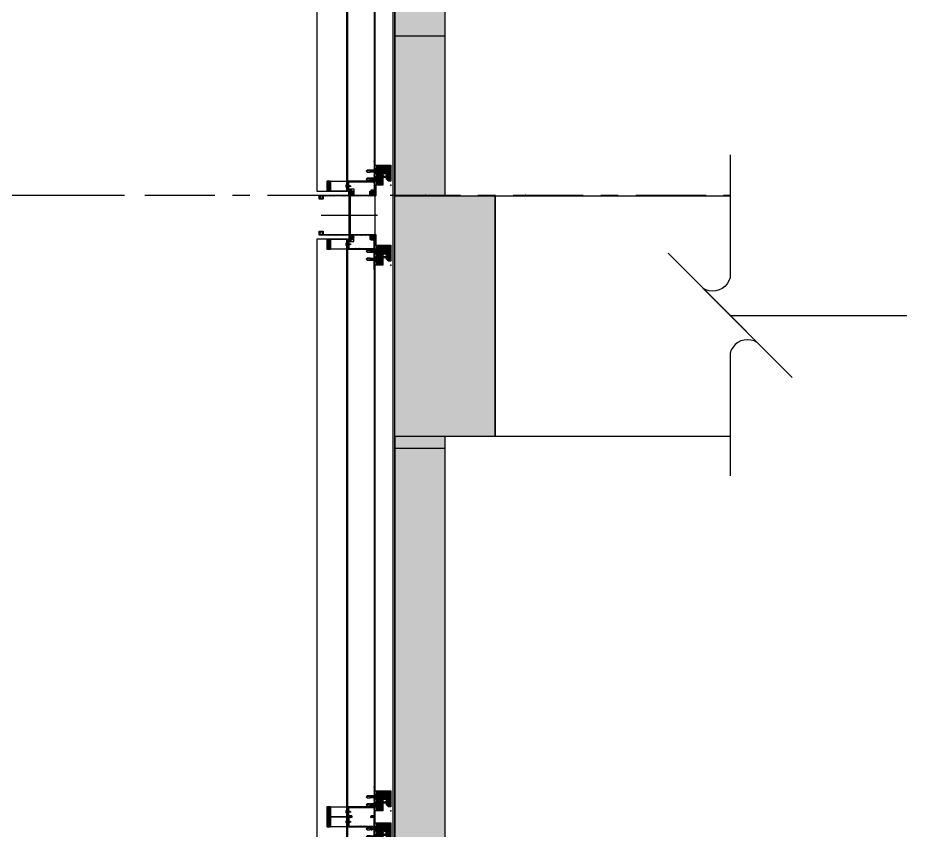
# Model space of a CAD drawing. Header units: millimetres. Extents: x -4391136 to -1798569, y -886572 to -291056.
# Drawn here: x -2204999 to -2202716, y -386075 to -384050 of the extents above; entities that cross this region are included whole.
import ezdxf
from ezdxf.xclip import XClip

# ---------------------------------------------------------------- set-up
doc = ezdxf.new("R2010")
doc.units = ezdxf.units.MM
doc.header["$XCLIPFRAME"] = 0
doc.set_wipeout_variables(frame=1)
for name, pattern in [('CENTER', [50.8, 31.75, -6.35, 6.35, -6.35]), ('TA_GL_000.70000', [1.925, 0.7, -0.175, 0.175, -0.175, 0.7]), ('TA_HL_001.00000', [6.5, 3.55, -2.95])]:
    doc.linetypes.add(name, pattern=pattern)
for name, color, linetype, plot in [('000 - 0_SYM_DWG_BREAKER_DEF_SUB', 7, 'Continuous', False), ('010 - ASPG_ACCESSORIES_DEF_SUB', 7, 'Continuous', False), ('010 - ASPG_FASTERN_DEF_SUB', 7, 'Continuous', False), ('010 - ASPG_FRAMING_DEF_SUB', 7, 'Continuous', False)]:
    doc.layers.add(name, color=color, linetype=linetype, plot=plot)
for name, color, linetype in [('000 - 0_SYM_DWG_BREAKER_MAIN_COLOR_1', 7, 'Continuous'), ('000 - 0_SYM_DWG_BREAKER_WIPEOUT_', 7, 'Continuous'), ('000 - 0_SYM_DWG_GRIDLINE_MAIN_COLOR_251', 7, 'Continuous'), ('000 - 0_SYM_DWG_LEVEL_TEXT', 7, 'Continuous'), ('000 - CONCRETE_COL_CUT_COLOR_1', 7, 'Continuous'), ('000 - CONCRETE_COL_CUT_COLOR_5', 7, 'Continuous'), ('000 - CONCRETE_COL_HATCH_', 7, 'Continuous'), ('000 - CONCRETE_COL_MAIN_COLOR_1', 7, 'Continuous'), ('000 - CONCRETE_COL_WIPEOUT_', 7, 'Continuous'), ('000 - CONCRETE_PLENUM-WALL_MAIN_COLOR_4', 7, 'Continuous'), ('000 - CONCRETE_PRECAST_HATCH_', 7, 'Continuous'), ('010 - ASPG_ACCESSORIES_MAIN_COLOR_1', 7, 'Continuous'), ('010 - ASPG_ACCESSORIES_MAIN_COLOR_2', 7, 'Continuous'), ('010 - ASPG_ACCESSORIES_MAIN_COLOR_3', 7, 'Continuous'), ('010 - ASPG_ACCESSORIES_SUB_COLOR_3', 7, 'Continuous'), ('010 - ASPG_ACCESSORIES_WIPEOUT_', 7, 'Continuous'), ('010 - ASPG_EXTR_MAIN_COLOR_2', 7, 'Continuous'), ('010 - ASPG_EXTR_WIPEOUT_', 7, 'Continuous'), ('010 - ASPG_FASTERN_MAIN_COLOR_1', 7, 'Continuous'), ('010 - ASPG_FASTERN_SUB_COLOR_2', 7, 'Continuous'), ('010 - ASPG_FASTERN_WIPEOUT_', 7, 'Continuous'), ('010 - ASPG_FRAMING_CUT_COLOR_4', 7, 'Continuous'), ('010 - ASPG_FRAMING_HATCH_', 7, 'Continuous'), ('010 - ASPG_FRAMING_SUB_COLOR_2', 7, 'Continuous'), ('010 - ASPG_FRAMING_WIPEOUT_', 7, 'Continuous'), ('Center Line', 7, 'CENTER'), ('HATCH', 7, 'Continuous')]:
    doc.layers.add(name, color=color, linetype=linetype)
doc.layers.add('SCREW', color=7, linetype='Continuous', lineweight=5)
doc.styles.add('Arial_1', font='arial.ttf', dxfattribs={"height": 2000})
doc.styles.add('TA', font='', dxfattribs={"height": 4.5})
doc.styles.get('TA').set_extended_font_data('Cordia New')
pattern_1 = [(270, (1257419.24324, -520041.6224), (0.65495992507, -1.1344238721), [0.7562825814, -1.5125651628]), (30, (1257419.24324, -520041.6224), (0.65495992936, 1.1344238696), [0.7562825814, -1.5125651628]), (330, (1257419.24324, -520041.6224), (1.30991985442, -2.48e-09), [-1.5125651628, 0.7562825814])]
pattern_2 = [(315, (1257419.4929, -520021.6224), (1.3369313545, 1.3369313545), []), (45, (1257419.4929, -520021.6224), (-1.3369313545, 1.3369313545), [])]
pattern_3 = [(270, (1257419.4425, -520043.9224), (0.65495992507, -1.1344238721), [0.7562825814, -1.5125651628]), (30, (1257419.4425, -520043.9224), (0.65495992936, 1.1344238696), [0.7562825814, -1.5125651628]), (330, (1257419.4425, -520043.9224), (1.30991985442, -2.48e-09), [-1.5125651628, 0.7562825814])]
pattern_4 = [(315, (1257419.1929, -520023.9224), (1.3369313545, 1.3369313545), []), (45, (1257419.1929, -520023.9224), (-1.3369313545, 1.3369313545), [])]

# ---------------------------------------------------------------- blocks, each defined once
blk = doc.blocks.new('*U2460')
at = {"layer": '000 - CONCRETE_COL_HATCH_'}
h = blk.add_hatch(dxfattribs=at)
h.set_pattern_fill('AR-CONC', scale=0.04)
h.set_pattern_definition([(50, (500, -877306.8257), (7.28738676, -0.63756342), [0.762, -8.382]), (355, (500, -877306.826), (-1.40973686, 7.64227381), [0.6096, -6.705623367]), (100.4514447, (500.607, -877306.879), (5.877649884, 7.004710076), [0.64760035, -7.123609784]), (46.1842, (500, -877304.794), (10.84316164, -1.68169312), [1.143, -12.573]), (96.6355576, (500.904, -877304.934), (9.49616536, 9.89704498), [0.97140093, -10.68542433]), (351.1841512, (500, -877304.794), (9.49616536, 9.89704498), [0.91439868, -10.05838928]), (21, (501.016, -877305.3017), (6.06457565, -4.090607927), [0.762, -8.382]), (326, (501.016, -877305.302), (2.472081134, 7.367518645), [0.6096, -6.7056]), (71.451445, (501.5214, -877305.6426), (8.53665677, 3.276910755), [0.64760035, -7.123597504]), (37.5, (500, -877306.8257), (0.12354413, 3.382201555), [0, -6.62432, 0, -6.8072, 0, -6.731]), (7.5, (500, -877306.8257), (2.6727865, 4.007222993), [0, -3.88112, 0, -6.47192, 0, -2.5654]), (327.5, (497.7343, -877306.8257), (5.423623807, -0.22914976), [0, -2.54, 0, -7.9248, 0, -10.5156]), (317.5, (496.7183, -877306.8257), (5.925167255, 1.017059641), [0, -3.302, 0, -5.26288, 0, -7.4676])])
h.paths.add_polyline_path([(0, 0), (250, 0), (250, -600), (0, -600)])
at = {"layer": '000 - CONCRETE_COL_CUT_COLOR_1', "color": 7, "lineweight": -2}
blk.add_lwpolyline([(0, 0), (250, 0), (250, -600), (0, -600), (0, -600), (0, -600), (0, -600), (0, -600), (0, -600), (0, -600), (0, -600), (0, -600), (0, -600), (0, -600), (0, -600), (0, -600), (0, -600), (0, -600), (0, -600), (0, -600), (0, -600), (0, -600), (0, -600), (0, -600), (0, -600), (0, -600), (0, -600), (0, -600), (0, -600), (0, -600), (0, -600), (0, -600), (0, -600), (0, -600), (0, -600), (0, -600), (0, -600), (0, -600), (0, -600), (0, -600), (0, -600), (0, -600), (0, -600), (0, -600), (0, -600), (0, -600), (0, -600), (0, -600)], close=True, dxfattribs=at)
blk = doc.blocks.new('W-1-PP17-ENT2_REV00_20260609-134339_SEC_A-2_ST')
at = {"layer": '000 - CONCRETE_COL_MAIN_COLOR_1', "color": 7}
blk.add_lwpolyline([(915.7, 110740), (250, 110740), (250, 111340), (915.7, 111340)], close=True, dxfattribs=at)
at = {"layer": '000 - CONCRETE_COL_CUT_COLOR_5', "color": 7}
blk.add_blockref('*U2460', (0, 111340), dxfattribs=at)
blk = doc.blocks.new('*U2930')
at = {"color": 7}
blk.add_point((0, 0), dxfattribs=at)
at = {"layer": '000 - 0_SYM_DWG_GRIDLINE_MAIN_COLOR_251', "color": 7}
blk.add_lwpolyline([(-99, 0), (-39, 0), (-34.5, 0), (-30, 0)], dxfattribs=at)
at = {"layer": '000 - 0_SYM_DWG_LEVEL_TEXT', "color": 7, "style": 'Arial_1'}
for tag, p in [('LV_NAME_1', (-94.775, 11.925)), ('LV_NAME_2', (-94.787, 6.835)), ('LV_NAME_3', (-94.798, 1.744))]:
    blk.add_attdef(tag, p, '', height=3, dxfattribs=at)
blk = doc.blocks.new('*U2929')
at = {"layer": '000 - 0_SYM_DWG_GRIDLINE_MAIN_COLOR_251', "color": 7, "linetype": 'ByBlock', "ltscale": 5}
blk.add_line((14, 0), (-19, 0), dxfattribs=at)
at = {"layer": '000 - 0_SYM_DWG_GRIDLINE_MAIN_COLOR_251', "color": 7}
for p in [(-5, 0), (0, 0)]:
    blk.add_point(p, dxfattribs=at)
at = {"color": 7, "style": 'TA', "flags": 1}
blk.add_attdef('LOCATION', (6, -6), '', height=4.5, rotation=270, dxfattribs=at)
blk = doc.blocks.new('W-1-PP17-ENT2_REV00_20260609-101754_SEC_C1_DIMS')
at = {"color": 7, "xscale": 25, "yscale": 25, "zscale": 25}
blk.add_blockref('*U2930', (0, 111340), dxfattribs=at)
at = {"layer": '000 - 0_SYM_DWG_GRIDLINE_MAIN_COLOR_251', "color": 7, "linetype": 'TA_GL_000.70000', "xscale": 50, "yscale": 50, "zscale": 50, "rotation": 180}
blk.add_blockref('*U2929', (0, 111340), dxfattribs=at)
blk = doc.blocks.new('000_ASPG_TYP_FILES_20260218-010703_FRAME_EXTR_HONLIZONTAL')
at = {"layer": '010 - ASPG_FRAMING_HATCH_'}
h = blk.add_hatch(dxfattribs=at)
h.set_pattern_fill('ANSI32', scale=0.1)
edge = h.paths.add_edge_path()
edge.add_line((74.7, 2), (25, 2))
edge.add_line((25, 2), (25, 67))
edge.add_arc((24.7, 67), 0.3, 0, 90)
edge.add_line((24.7, 67.3), (0.3, 67.3))
edge.add_arc((0.3, 67), 0.3, 90, 180)
edge.add_line((0, 67), (0, 57.6))
edge.add_arc((0.3, 57.6), 0.3, 180, 270)
edge.add_line((0.3, 57.3), (1.7, 57.3))
edge.add_arc((1.7, 57.6), 0.3, 270, 360)
edge.add_line((2, 57.6), (2, 65))
edge.add_arc((2.3, 65), 0.3, 90, 180, ccw=False)
edge.add_line((2.3, 65.3), (22.7, 65.3))
edge.add_arc((22.7, 65), 0.3, 0, 90, ccw=False)
edge.add_line((23, 65), (23, 49))
edge.add_line((23, 49), (23.5, 48.5))
edge.add_line((23.5, 48.5), (23, 48))
edge.add_line((23, 48), (23, 22.3))
edge.add_line((23, 22.3), (23.5, 21.8))
edge.add_line((23.5, 21.8), (23, 21.3))
edge.add_line((23, 21.3), (23, 2.3))
edge.add_arc((22.7, 2.3), 0.3, -90, 0, ccw=False)
edge.add_line((22.7, 2), (2.3, 2))
edge.add_arc((2.3, 2.3), 0.3, 180, 270, ccw=False)
edge.add_line((2, 2.3), (2, 9.7))
edge.add_arc((1.7, 9.7), 0.3, 0, 90)
edge.add_line((1.7, 10), (0.3, 10))
edge.add_arc((0.3, 9.7), 0.3, 90, 180)
edge.add_line((0, 9.7), (0, 0.3))
edge.add_arc((0.3, 0.3), 0.3, 180, 270)
edge.add_line((0.3, 0), (74.7, 0))
at = {"layer": '010 - ASPG_ACCESSORIES_DEF_SUB', "color": 7}
for p in [(0, 67.3), (0, 57.3), (25, 67.3), (25, 67.3), (0, 10), (0, 10), (0, 0), (75, 2), (75, 0)]:
    blk.add_point(p, dxfattribs=at)
at = {"layer": '010 - ASPG_FRAMING_CUT_COLOR_4', "color": 7}
blk.add_line((75, 0.3), (75, 1.7), dxfattribs=at)
blk.add_lwpolyline([(74.7, 2), (25, 2), (25, 67, 0.414214), (24.7, 67.3), (0.3, 67.3, 0.414214), (0, 67), (0, 57.6, 0.414214), (0.3, 57.3), (1.7, 57.3, 0.414214), (2, 57.6), (2, 65, -0.414214), (2.3, 65.3), (22.7, 65.3, -0.414214), (23, 65), (23, 49), (23.5, 48.5), (23, 48), (23, 22.3), (23.5, 21.8), (23, 21.3), (23, 2.3, -0.414214), (22.7, 2), (2.3, 2, -0.414214), (2, 2.3), (2, 9.7, 0.414214), (1.7, 10), (0.3, 10, 0.414214), (0, 9.7), (0, 0.3, 0.414214), (0.3, 0), (74.7, 0)], format="xyb", dxfattribs=at)
for centre, start, end in [((0.3, 57.6), 180, 270), ((1.7, 57.6), 270, 0), ((2.3, 65), 90, 180), ((0.3, 9.7), 90, 180), ((0.3, 0.3), 180, 270), ((1.7, 9.7), 0, 90), ((2.3, 2.3), 180, 270), ((22.7, 2.3), 270, 0), ((74.7, 1.7), 0, 90), ((74.7, 0.3), 270, 0)]:
    blk.add_arc(centre, 0.3, start, end, dxfattribs=at)
blk = doc.blocks.new('PZG35-9D5')
at = {"layer": 'Center Line', "color": 7}
blk.add_line((0, 3.7), (0, -10.5), dxfattribs=at)
at = {"layer": 'SCREW', "color": 7}
for p, q in [((-1.4, 0), (-1.4, -1.1)), ((1.4, 0), (1.4, -0.6)), ((-1.9, -1.4), (1.9, -0.9)), ((-1.9, -1.4), (-1.4, -1.1)), ((-1.9, -1.4), (-1.4, -1.7)), ((-1.9, -2.7), (1.9, -2.2)), ((-1.9, -2.7), (-1.4, -2.4)), ((-1.9, -2.7), (-1.4, -3)), ((-1.9, -4), (-1.4, -3.7)), ((-1.9, -4), (-1, -3.9)), ((-1.9, -4), (-1.4, -4.3)), ((-1.4, -1.1), (1.4, -0.6)), ((-1.4, -1.7), (1.4, -1.2)), ((-1.4, -1.7), (-1.4, -2.4)), ((-1.4, -2.4), (1.4, -1.9)), ((-1.4, -3), (1.4, -2.5)), ((-1.4, -3), (-1.4, -3.7)), ((-1.4, -3.7), (-0.8, -3.6)), ((-1.4, -4.3), (-1.4, -8.1)), ((-1.4, -4.3), (-1.2, -4.3)), ((0, -9.5), (-1.4, -8.1)), ((0, -9.5), (1.4, -8.1)), ((0.6, -3.3), (1.4, -3.2)), ((0.7, -3.7), (1.9, -3.5)), ((0.7, -3.9), (1.4, -3.8)), ((0.7, -4.6), (1.4, -4.5)), ((0.7, -5), (1.9, -4.8)), ((0.7, -5.2), (1.4, -5.1)), ((1.9, -0.9), (1.4, -0.6)), ((1.9, -0.9), (1.4, -1.2)), ((1.4, -1.2), (1.4, -1.9)), ((1.9, -2.2), (1.4, -1.9)), ((1.9, -2.2), (1.4, -2.5)), ((1.4, -2.5), (1.4, -3.2)), ((1.9, -3.5), (1.4, -3.2)), ((1.9, -3.5), (1.4, -3.8)), ((1.4, -3.8), (1.4, -4.5)), ((1.9, -4.8), (1.4, -4.5)), ((1.9, -4.8), (1.4, -5.1)), ((1.4, -5.1), (1.4, -8.1))]:
    blk.add_line(p, q, dxfattribs=at)
blk.add_lwpolyline([(0, -9.5), (0.7, -5.2), (0.7, -3.6, 0.417657), (0.4, -3.3, 0.108102), (-0.8, -3.6), (-1.4, -4.7)], format="xyb", dxfattribs=at)
blk = doc.blocks.new('*U3396')
at = {"layer": 'SCREW', "color": 7}
blk.add_lwpolyline([(3, 1.8, 0.09906), (0.8, 2.5), (0.8, 2.3), (-0.8, 2.3), (-0.8, 2.5, 0.09906), (-3, 1.8, 0.266588), (-3.5, 1), (-3.5, 0.2, 0.414214), (-3.3, 0), (3.3, 0, 0.414214), (3.5, 0.2), (3.5, 1, 0.266588)], format="xyb", close=True, dxfattribs=at)
blk.add_blockref('PZG35-9D5', (0, 0), dxfattribs=at)
blk = doc.blocks.new('000_ASPG_TYP_FILES_BK_FOR_ASPG_LOUVERS_SIDE_VIEW')
at = {"color": 7}
blk.add_point((0, 0), dxfattribs=at)
at = {"layer": '010 - ASPG_ACCESSORIES_MAIN_COLOR_1', "color": 7}
blk.add_line((2.8, -12.5), (2.8, 12.5), dxfattribs=at)
for points in [[(43.2, -12.5), (0.8, -12.5), (0.8, 12.5), (43.2, 12.5)], [(52.5, 12.5), (43.2, 12.5), (43.2, -12.5), (52.5, -12.5)]]:
    blk.add_lwpolyline(points, close=True, dxfattribs=at)
at = {"layer": '010 - ASPG_ACCESSORIES_SUB_COLOR_3', "color": 7}
for p, q in [((43.5, -12.5), (43.5, 12.5)), ((43.8, -12.5), (43.8, 12.5)), ((44.3, -12.5), (44.3, 12.5)), ((45, -12.5), (45, 12.5)), ((45.8, -12.5), (45.8, 12.5)), ((46.7, -12.5), (46.7, 12.5)), ((47.6, -12.5), (47.6, 12.5)), ((48.6, -12.5), (48.6, 12.5)), ((50.6, -12.5), (50.6, 12.5)), ((51.4, -12.5), (51.4, 12.5)), ((52.1, -12.5), (52.1, 12.5)), ((52.5, -12.5), (52.5, 12.5))]:
    blk.add_line(p, q, dxfattribs=at)
at = {"layer": 'SCREW', "color": 7, "rotation": 270}
blk.add_blockref('*U3396', (2.8, 0), dxfattribs=at)
blk = doc.blocks.new('A$C57452C2B')
at = {"layer": '010 - ASPG_FASTERN_MAIN_COLOR_1', "color": 7}
for p, q in [((0.007, 0.031), (0.0045, 0.021)), ((0.003, 0.0005), (0.003, 0.004)), ((0.01, 0), (0.004, 0)), ((0.005, 0.0005), (0.005, 0.004)), ((0.009, 0.0005), (0.009, 0.004)), ((0.011, 0.0005), (0.011, 0.004))]:
    blk.add_line(p, q, dxfattribs=at)
for points in [[(0.0045, 0.021), (0.0045, 0.028), (0.007, 0.031), (0.0095, 0.028), (0.0095, 0.021)], [(0.014, 0.005), (0.014, 0.006), (0, 0.006), (0, 0.005), (0.003, 0.004), (0.011, 0.004)]]:
    blk.add_lwpolyline(points, close=True, dxfattribs=at)
for centre, radius, start, end in [((0.004, 0.0013), 0.00125, 216.8699, 323.1301), ((0.007, 0.0043), 0.00425, 241.9275, 298.0725), ((0.01, 0.0013), 0.00125, 216.8699, 323.1301)]:
    blk.add_arc(centre, radius, start, end, dxfattribs=at)
at = {"layer": '010 - ASPG_FASTERN_SUB_COLOR_2', "color": 7}
for p in [(0.0095, 0.021), (0.0045, 0.021)]:
    blk.add_line(p, (0.0045, 0.0197), dxfattribs=at)
for points in [[(0.0045, 0.0167, 0.666667), (0.0045, 0.0182), (0.0095, 0.0195, 0.666667), (0.0095, 0.018)], [(0.0045, 0.0152, 0.666667), (0.0045, 0.0167), (0.0095, 0.018, 0.666667), (0.0095, 0.0165)], [(0.0045, 0.0137, 0.666667), (0.0045, 0.0152), (0.0095, 0.0165, 0.666667), (0.0095, 0.015)], [(0.0045, 0.0122, 0.666667), (0.0045, 0.0137), (0.0095, 0.015, 0.666667), (0.0095, 0.0135)], [(0.0045, 0.0107, 0.666667), (0.0045, 0.0122), (0.0095, 0.0135, 0.666667), (0.0095, 0.012)], [(0.0045, 0.0092, 0.666667), (0.0045, 0.0107), (0.0095, 0.012, 0.666667), (0.0095, 0.0105)], [(0.0045, 0.0077, 0.666667), (0.0045, 0.0092), (0.0095, 0.0105, 0.666667), (0.0095, 0.009)], [(0.0045, 0.0062, 0.666667), (0.0045, 0.0077), (0.0095, 0.009, 0.666667), (0.0095, 0.0075)], [(0.0047, 0.006, 0.091189), (0.0045, 0.0062), (0.0095, 0.0075, 0.666667), (0.0095, 0.006)]]:
    blk.add_lwpolyline(points, format="xyb", dxfattribs=at)
for centre, start, end in [((0.0042, 0.0189), 292.6199, 67.3801), ((0.0098, 0.0203), 112.6199, 247.3801)]:
    blk.add_arc(centre, 0.000812, start, end, dxfattribs=at)
blk = doc.blocks.new('A$C6d2a724f')
at = {"color": 7}
blk.add_wipeout([(-3.7, 6.3), (3.7, 6.3), (7.3, 0), (3.7, -6.3), (-3.7, -6.3), (-7.3, 0)], dxfattribs=at).dxf.layer = '010 - ASPG_FASTERN_MAIN_COLOR_1'
at = {"layer": '010 - ASPG_FASTERN_MAIN_COLOR_1', "color": 7}
blk.add_lwpolyline([(-3.7, 6.3), (3.7, 6.3), (7.3, 0), (3.7, -6.3), (-3.7, -6.3), (-7.3, 0)], close=True, dxfattribs=at)
at = {"layer": '010 - ASPG_FASTERN_SUB_COLOR_2', "color": 7}
for radius in [6.33, 3.96]:
    blk.add_circle((0, 0), radius, dxfattribs=at)
blk = doc.blocks.new('A$Cb3d6a647')
at = {"color": 7}
blk.add_wipeout([(0, -50), (0, -50), (0, 0), (40, 0), (40, -40), (33.7, -40), (28.7, -35), (28.7, -25), (27.4, -21.8), (24.2, -20.5), (21, -21.8), (19.7, -25), (19.7, -50)], dxfattribs=at).dxf.layer = '010 - ASPG_FASTERN_WIPEOUT_'
at = {"layer": 'HATCH'}
h = blk.add_hatch(dxfattribs=at)
h.set_pattern_fill('DOTS', scale=0.5)
h.paths.add_polyline_path([(3, 0), (3, -8), (4, -8), (5, -11), (8.5, -11, -0.236068), (9, -12), (9, -19), (5, -19), (4, -22), (3, -22), (3, -28), (4, -28), (5, -31), (8.5, -31, -0.236068), (9, -32), (9, -39), (5, -39), (4, -42), (3, -42), (3, -50), (19.7, -50), (19.7, -25, -1), (28.7, -25), (28.7, -35), (33.7, -40), (40, -40), (40, 0)])
at = {"color": 7}
blk.add_point((40, -50), dxfattribs=at)
at = {"layer": '010 - ASPG_ACCESSORIES_MAIN_COLOR_1', "color": 7}
blk.add_lwpolyline([(0, 0), (3, 0), (3, -50), (0, -50)], close=True, dxfattribs=at)
at = {"layer": '010 - ASPG_ACCESSORIES_MAIN_COLOR_2', "color": 7}
blk.add_lwpolyline([(0, 0), (40, 0), (40, -40), (33.7, -40), (28.7, -35), (28.7, -25, 1), (19.7, -25), (19.7, -50), (0, -50)], format="xyb", close=True, dxfattribs=at)
at = {"color": 7, "extrusion": (0, 0, -1), "xscale": 1000, "yscale": 1000, "zscale": -1000, "rotation": 270}
for p in [(-9, -8), (-9, -28)]:
    blk.add_blockref('A$C57452C2B', p, dxfattribs=at)
at = {"color": 7}
blk.add_blockref('A$C6d2a724f', (24.2, -25), dxfattribs=at)
blk = doc.blocks.new('*U2528')
at = {"color": 7}
blk.add_wipeout([(1415, 2), (25, 2), (25, 67.3), (1415, 67.3)], dxfattribs=at).dxf.layer = '010 - ASPG_FRAMING_WIPEOUT_'
blk.add_blockref('000_ASPG_TYP_FILES_20260218-010703_FRAME_EXTR_HONLIZONTAL', (0, 0), dxfattribs=at)
at = {"color": 7, "xscale": -1}
blk.add_blockref('000_ASPG_TYP_FILES_20260218-010703_FRAME_EXTR_HONLIZONTAL', (1440, 0), dxfattribs=at)
at = {"color": 7}
blk.add_wipeout([(2880, 67.8), (2880, 144.8), (0, 144.8), (0, 67.8)], dxfattribs=at).dxf.layer = '010 - ASPG_EXTR_WIPEOUT_'
blk.add_point((25, 67.3), dxfattribs=at)
at = {"layer": '010 - ASPG_EXTR_MAIN_COLOR_2', "color": 7}
blk.add_lwpolyline([(2880, 69.8), (2880, 144.8), (0, 144.8), (0, 69.8)], close=True, dxfattribs=at)
at = {"layer": '010 - ASPG_FRAMING_SUB_COLOR_2', "color": 7}
blk.add_lwpolyline([(1415, 2), (25, 2), (25, 67.3), (1415, 67.3)], close=True, dxfattribs=at)
at = {"color": 7, "rotation": 90}
for p in [(12.5, 67.3), (1427.5, 67.3)]:
    blk.add_blockref('000_ASPG_TYP_FILES_BK_FOR_ASPG_LOUVERS_SIDE_VIEW', p, dxfattribs=at)
at = {"color": 7, "rotation": 270}
for p in [(65, 0), (1425, 0)]:
    blk.add_blockref('A$Cb3d6a647', p, dxfattribs=at)
blk = doc.blocks.new('*U2526')
at = {"color": 7}
blk.add_wipeout([(1138.3, 2), (25, 2), (25, 67.3), (1138.3, 67.3)], dxfattribs=at).dxf.layer = '010 - ASPG_FRAMING_WIPEOUT_'
blk.add_blockref('000_ASPG_TYP_FILES_20260218-010703_FRAME_EXTR_HONLIZONTAL', (0, 0), dxfattribs=at)
blk.add_wipeout([(3490, 67.8), (3490, 144.8), (0, 144.8), (0, 67.8)], dxfattribs=at).dxf.layer = '010 - ASPG_EXTR_WIPEOUT_'
blk.add_point((25, 67.3), dxfattribs=at)
at = {"layer": '010 - ASPG_EXTR_MAIN_COLOR_2', "color": 7}
blk.add_lwpolyline([(3490, 69.8), (3490, 144.8), (0, 144.8), (0, 69.8)], close=True, dxfattribs=at)
at = {"layer": '010 - ASPG_FRAMING_SUB_COLOR_2', "color": 7}
blk.add_lwpolyline([(1138.3, 2), (25, 2), (25, 67.3), (1138.3, 67.3)], close=True, dxfattribs=at)
at = {"color": 7, "rotation": 90}
blk.add_blockref('000_ASPG_TYP_FILES_BK_FOR_ASPG_LOUVERS_SIDE_VIEW', (12.5, 67.3), dxfattribs=at)
at = {"color": 7, "rotation": 270}
blk.add_blockref('A$Cb3d6a647', (65, 0), dxfattribs=at)
blk = doc.blocks.new('*U2529')
at = {"color": 7}
blk.add_wipeout([(1415, 2), (25, 2), (25, 67.3), (1415, 67.3)], dxfattribs=at).dxf.layer = '010 - ASPG_FRAMING_WIPEOUT_'
at = {"layer": '010 - ASPG_FRAMING_SUB_COLOR_2', "color": 7}
blk.add_lwpolyline([(1415, 2), (25, 2), (25, 67.3), (1415, 67.3)], close=True, dxfattribs=at)
at = {"color": 7, "rotation": 90}
for p in [(12.5, 67.3), (1427.5, 67.3)]:
    blk.add_blockref('000_ASPG_TYP_FILES_BK_FOR_ASPG_LOUVERS_SIDE_VIEW', p, dxfattribs=at)
at = {"color": 7}
blk.add_blockref('000_ASPG_TYP_FILES_20260218-010703_FRAME_EXTR_HONLIZONTAL', (0, 0), dxfattribs=at)
at = {"color": 7, "xscale": -1}
blk.add_blockref('000_ASPG_TYP_FILES_20260218-010703_FRAME_EXTR_HONLIZONTAL', (1440, 0), dxfattribs=at)
at = {"color": 7, "rotation": 270}
for p in [(65, 0), (1425, 0)]:
    blk.add_blockref('A$Cb3d6a647', p, dxfattribs=at)
blk = doc.blocks.new('*U3397')
at = {"layer": '010 - ASPG_FRAMING_HATCH_', "transparency": 33554585}
h = blk.add_hatch(dxfattribs=at)
h.set_pattern_fill('ANSI32', scale=0.25)
edge = h.paths.add_edge_path()
edge.add_line((2, -50), (2, -75))
edge.add_line((2, -75), (0, -75))
edge.add_line((0, -75), (0, -49))
edge.add_arc((1, -49), 1, 90, 180, ccw=False)
edge.add_line((1, -48), (63, -48))
edge.add_arc((63, -47), 1, 270, 360)
edge.add_line((64, -47), (64, 47))
edge.add_arc((63, 47), 1, 0, 90)
edge.add_line((63, 48), (1, 48))
edge.add_arc((1, 49), 1, 180, 270, ccw=False)
edge.add_line((0, 49), (0, 75))
edge.add_line((0, 75), (2, 75))
edge.add_line((2, 75), (2, 50))
edge.add_line((2, 50), (141, 50))
edge.add_line((141, 50), (141, 41))
edge.add_arc((140, 41), 1, 270, 360, ccw=False)
edge.add_line((140, 40), (132, 40))
edge.add_arc((132, 41), 1, 180, 270, ccw=False)
edge.add_line((131, 41), (131, 47))
edge.add_arc((130, 47), 1, 0, 90)
edge.add_line((130, 48), (67, 48))
edge.add_arc((67, 47), 1, 90, 180)
edge.add_line((66, 47), (66, -47))
edge.add_arc((67, -47), 1, 180, 270)
edge.add_line((67, -48), (130, -48))
edge.add_arc((130, -47), 1, 270, 360)
edge.add_line((131, -47), (131, -41))
edge.add_arc((132, -41), 1, 90, 180, ccw=False)
edge.add_line((132, -40), (140, -40))
edge.add_arc((140, -41), 1, 0, 90, ccw=False)
edge.add_line((141, -41), (141, -50))
edge.add_line((141, -50), (2, -50))
h.paths.add_polyline_path([(139, 48), (139, 42), (133, 42), (133, 48)], flags=16)
h.paths.add_polyline_path([(139, -48), (139, -42), (133, -42), (133, -48)], flags=16)
at = {"layer": '010 - ASPG_FRAMING_HATCH_'}
h = blk.add_hatch(dxfattribs=at)
h.set_pattern_fill('ANSI37', scale=0.595498, angle=-90)
h.set_pattern_definition(pattern_4)
edge = h.paths.add_edge_path()
edge.add_ellipse((11.5, 55), major_axis=(0, -5), ratio=0.644482, start_angle=180, end_angle=360, ccw=False)
edge.add_line((11.5, 60), (2, 60))
edge.add_arc((-7.9, 55), 11.1, -26.7963, 26.7963, ccw=False)
edge.add_line((2, 50), (11.5, 50))
h = blk.add_hatch(dxfattribs=at)
h.set_pattern_fill('HONEY', scale=0.238199, angle=-90)
h.set_pattern_definition(pattern_3)
edge = h.paths.add_edge_path()
edge.add_ellipse((11.8, 55), major_axis=(0, -5), ratio=0.644482, start_angle=0, end_angle=360, ccw=False)
h = blk.add_hatch(dxfattribs=at)
h.set_pattern_fill('HONEY', scale=0.238199, angle=-90)
h.set_pattern_definition(pattern_1)
edge = h.paths.add_edge_path()
edge.add_ellipse((57.5, 55), major_axis=(0, -5), ratio=0.644482, start_angle=0, end_angle=360)
h = blk.add_hatch(dxfattribs=at)
h.set_pattern_fill('ANSI37', scale=0.595498, angle=-90)
h.set_pattern_definition(pattern_2)
edge = h.paths.add_edge_path()
edge.add_ellipse((57.8, 55), major_axis=(0, -5), ratio=0.644482, start_angle=0, end_angle=180)
edge.add_line((57.8, 60), (62, 60))
edge.add_arc((62, 60.3), 0.3, -90, 0)
edge.add_line((62.3, 60.3), (62.3, 61))
edge.add_line((62.3, 61), (61.8, 61.5))
edge.add_line((61.8, 61.5), (62.3, 62))
edge.add_line((62.3, 62), (61.8, 62.5))
edge.add_line((61.8, 62.5), (62.3, 63))
edge.add_line((62.3, 63), (61.8, 63.5))
edge.add_line((61.8, 63.5), (62.3, 64))
edge.add_line((62.3, 64), (62.3, 65))
edge.add_line((62.3, 65), (63.3, 65))
edge.add_line((63.3, 65), (63.8, 65.5))
edge.add_line((63.8, 65.5), (64.3, 65))
edge.add_line((64.3, 65), (64.8, 65.5))
edge.add_line((64.8, 65.5), (65.3, 65))
edge.add_line((65.3, 65), (65.8, 65.5))
edge.add_line((65.8, 65.5), (66.3, 65))
edge.add_line((66.3, 65), (67, 65))
edge.add_arc((67, 65.3), 0.3, -90, 0)
edge.add_line((67.3, 65.3), (67.3, 60))
edge.add_arc((77.2, 55), 11.1, 153.2037, 206.7963)
edge.add_line((67.3, 50), (57.8, 50))
h = blk.add_hatch(dxfattribs=at)
h.set_pattern_fill('ANSI37', scale=0.595498, angle=-90)
h.set_pattern_definition(pattern_4)
edge = h.paths.add_edge_path()
edge.add_ellipse((11.5, -55), major_axis=(0, 5), ratio=0.644482, start_angle=0, end_angle=180)
edge.add_line((11.5, -60), (2, -60))
edge.add_arc((-7.9, -55), 11.1, 333.2037, 386.7963)
edge.add_line((2, -50), (11.5, -50))
h = blk.add_hatch(dxfattribs=at)
h.set_pattern_fill('HONEY', scale=0.238199, angle=-90)
h.set_pattern_definition(pattern_3)
edge = h.paths.add_edge_path()
edge.add_ellipse((11.8, -55), major_axis=(0, 5), ratio=0.644482, start_angle=0, end_angle=360)
h = blk.add_hatch(dxfattribs=at)
h.set_pattern_fill('HONEY', scale=0.238199, angle=-90)
h.set_pattern_definition(pattern_1)
edge = h.paths.add_edge_path()
edge.add_ellipse((57.5, -55), major_axis=(0, 5), ratio=0.644482, start_angle=0, end_angle=360, ccw=False)
h = blk.add_hatch(dxfattribs=at)
h.set_pattern_fill('ANSI37', scale=0.595498, angle=-90)
h.set_pattern_definition(pattern_2)
edge = h.paths.add_edge_path()
edge.add_ellipse((57.8, -55), major_axis=(0, 5), ratio=0.644482, start_angle=180, end_angle=360, ccw=False)
edge.add_line((57.8, -60), (62, -60))
edge.add_arc((62, -60.3), 0.3, 360, 450, ccw=False)
edge.add_line((62.3, -60.3), (62.3, -61))
edge.add_line((62.3, -61), (61.8, -61.5))
edge.add_line((61.8, -61.5), (62.3, -62))
edge.add_line((62.3, -62), (61.8, -62.5))
edge.add_line((61.8, -62.5), (62.3, -63))
edge.add_line((62.3, -63), (61.8, -63.5))
edge.add_line((61.8, -63.5), (62.3, -64))
edge.add_line((62.3, -64), (62.3, -65))
edge.add_line((62.3, -65), (63.3, -65))
edge.add_line((63.3, -65), (63.8, -65.5))
edge.add_line((63.8, -65.5), (64.3, -65))
edge.add_line((64.3, -65), (64.8, -65.5))
edge.add_line((64.8, -65.5), (65.3, -65))
edge.add_line((65.3, -65), (65.8, -65.5))
edge.add_line((65.8, -65.5), (66.3, -65))
edge.add_line((66.3, -65), (67, -65))
edge.add_arc((67, -65.3), 0.3, 360, 450, ccw=False)
edge.add_line((67.3, -65.3), (67.3, -60))
edge.add_arc((77.2, -55), 11.1, 153.2037, 206.7963, ccw=False)
edge.add_line((67.3, -50), (57.8, -50))
at = {"layer": '010 - ASPG_FASTERN_DEF_SUB', "color": 7}
blk.add_point((0, 0), dxfattribs=at)
at = {"layer": '010 - ASPG_FRAMING_CUT_COLOR_4', "color": 7}
blk.add_lwpolyline([(2, -50), (2, -75), (0, -75), (0, -49, -0.414214), (1, -48), (63, -48, 0.414214), (64, -47), (64, 47, 0.414214), (63, 48), (1, 48, -0.414214), (0, 49), (0, 75), (2, 75), (2, 50), (141, 50), (141, 41, -0.414214), (140, 40), (132, 40, -0.414214), (131, 41), (131, 47, 0.414214), (130, 48), (67, 48, 0.414214), (66, 47), (66, -47, 0.414214), (67, -48), (130, -48, 0.414214), (131, -47), (131, -41, -0.414214), (132, -40), (140, -40, -0.414214), (141, -41), (141, -50)], format="xyb", close=True, dxfattribs=at)
for points in [[(139, 48), (139, 42), (133, 42), (133, 48)], [(139, -48), (139, -42), (133, -42), (133, -48)]]:
    blk.add_lwpolyline(points, close=True, dxfattribs=at)
at = {"layer": '010 - ASPG_FRAMING_DEF_SUB', "color": 7, "transparency": 33554508}
blk.add_line((136.5, 0), (-4.5, 0), dxfattribs=at)
at = {"layer": '010 - ASPG_FRAMING_DEF_SUB', "color": 7, "transparency": 33554457}
for points in [[(2, 50), (15, 50), (15, 60), (2, 60)], [(54.3, 50), (67.3, 50), (67.3, 65.5), (54.3, 65.5)], [(2, -50), (15, -50), (15, -60), (2, -60)], [(54.3, -50), (67.3, -50), (67.3, -65.5), (54.3, -65.5)]]:
    blk.add_lwpolyline(points, close=True, dxfattribs=at)
at = {"layer": '010 - ASPG_FRAMING_SUB_COLOR_2', "color": 7}
for points in [[(11.8, 50), (2, 50, 0.238199), (2, 60), (11.8, 60)], [(57.5, 50), (67.3, 50, -0.238199), (67.3, 60), (67.3, 65.3, -0.414214), (67, 65), (66.3, 65), (65.8, 65.5), (65.3, 65), (64.8, 65.5), (64.3, 65), (63.8, 65.5), (63.3, 65), (62.3, 65), (62.3, 64), (61.8, 63.5), (62.3, 63), (61.8, 62.5), (62.3, 62), (61.8, 61.5), (62.3, 61), (62.3, 60.3, -0.414214), (62, 60), (57.5, 60)], [(11.8, -50), (2, -50, -0.238199), (2, -60), (11.8, -60)], [(57.5, -50), (67.3, -50, 0.238199), (67.3, -60), (67.3, -65.3, 0.414214), (67, -65), (66.3, -65), (65.8, -65.5), (65.3, -65), (64.8, -65.5), (64.3, -65), (63.8, -65.5), (63.3, -65), (62.3, -65), (62.3, -64), (61.8, -63.5), (62.3, -63), (61.8, -62.5), (62.3, -62), (61.8, -61.5), (62.3, -61), (62.3, -60.3, 0.414214), (62, -60), (57.5, -60)]]:
    blk.add_lwpolyline(points, format="xyb", dxfattribs=at)
at = {"layer": '010 - ASPG_FRAMING_SUB_COLOR_2', "color": 7, "extrusion": (0, 0, -1)}
for centre, major_axis in [((11.8, 55), (0, -5)), ((57.5, -55), (0, 5))]:
    blk.add_ellipse(centre, major_axis=major_axis, ratio=0.644482, dxfattribs=at)
at = {"layer": '010 - ASPG_FRAMING_SUB_COLOR_2', "color": 7}
for centre, major_axis in [((57.5, 55), (0, -5)), ((11.8, -55), (0, 5))]:
    blk.add_ellipse(centre, major_axis=major_axis, ratio=0.644482, dxfattribs=at)
blk = doc.blocks.new('*U2496')
at = {"color": 7}
blk.add_wipeout([(17.627, -16), (0, -16), (0.005, -3.75), (-0.114, -3.434), (-0.289, -3.147), (-0.515, -2.896), (-0.784, -2.693), (-1.085, -2.543), (-1.41, -2.452), (-1.746, -2.424), (-2.081, -2.458), (-2.404, -2.555), (-2.703, -2.71), (0, 0), (2.687, 2.694), (2.388, 2.545), (2.067, 2.454), (1.734, 2.424), (1.402, 2.456), (1.081, 2.549), (0.783, 2.699), (0.518, 2.903), (0.295, 3.151), (0.122, 3.437), (0.005, 3.75), (0, 16), (17.627, 16), (17.632, 3.75), (17.749, 3.437), (17.922, 3.151), (18.144, 2.903), (18.409, 2.699), (18.707, 2.549), (19.028, 2.456), (19.361, 2.424), (19.693, 2.454), (20.015, 2.545), (20.314, 2.694), (17.627, 0), (14.923, -2.71), (15.223, -2.555), (15.545, -2.458), (15.881, -2.424), (16.217, -2.452), (16.541, -2.543), (16.843, -2.693), (17.112, -2.896), (17.338, -3.147), (17.513, -3.434), (17.632, -3.75)], dxfattribs=at).dxf.layer = '000 - 0_SYM_DWG_BREAKER_WIPEOUT_'
at = {"layer": '000 - 0_SYM_DWG_BREAKER_DEF_SUB', "color": 7}
blk.add_line((0, 0), (17.627, 0), dxfattribs=at)
at = {"layer": '000 - 0_SYM_DWG_BREAKER_MAIN_COLOR_1', "color": 7, "linetype": 'ByBlock', "lineweight": -2}
blk.add_line((-6.179, -6.195), (6.179, 6.195), dxfattribs=at)
blk.add_lwpolyline([(0, -16), (0.005, -3.75), (-0.114, -3.434), (-0.289, -3.147), (-0.515, -2.896), (-0.784, -2.693), (-1.085, -2.543), (-1.41, -2.452), (-1.746, -2.424), (-2.081, -2.458), (-2.404, -2.555), (-2.703, -2.71), (0, 0), (2.687, 2.694), (2.388, 2.545), (2.067, 2.454), (1.734, 2.424), (1.402, 2.456), (1.081, 2.549), (0.783, 2.699), (0.518, 2.903), (0.295, 3.151), (0.122, 3.437), (0.005, 3.75), (0, 16)], dxfattribs=at)
blk.add_point((0, 0), dxfattribs=at)
blk = doc.blocks.new('*U3394')
at = {"color": 7}
blk.add_wipeout([(-50, 0), (0, 0), (0, 6490), (-50, 6490)], dxfattribs=at).dxf.layer = '010 - ASPG_ACCESSORIES_WIPEOUT_'
at = {"layer": '010 - ASPG_ACCESSORIES_MAIN_COLOR_2', "color": 7}
blk.add_lwpolyline([(-50, 0), (0, 0), (0, 6490), (-50, 6490)], close=True, dxfattribs=at)
at = {"layer": '010 - ASPG_ACCESSORIES_MAIN_COLOR_3', "color": 7}
blk.add_lwpolyline([(-5, 0), (0, 0), (0, 6490), (-5, 6490)], close=True, dxfattribs=at)
blk = doc.blocks.new('*U3392')
at = {"layer": '000 - CONCRETE_PRECAST_HATCH_'}
h = blk.add_hatch(dxfattribs=at)
h.set_pattern_fill('AR-CONC', scale=0.04)
h.set_pattern_definition([(50, (250, -755406.8257), (7.28738676, -0.63756342), [0.762, -8.382]), (355, (250, -755406.826), (-1.40973686, 7.64227381), [0.6096, -6.70562337]), (100.4514447, (250.607, -755406.879), (5.877649884, 7.004710076), [0.64760035, -7.123609784]), (46.1842, (250, -755404.794), (10.84316164, -1.68169312), [1.143, -12.573]), (96.6355576, (250.904, -755404.934), (9.49616536, 9.89704498), [0.97140093, -10.68542433]), (351.1841512, (250, -755404.794), (9.49616536, 9.89704498), [0.91439868, -10.05838928]), (21, (251.016, -755405.3017), (6.06457565, -4.090607927), [0.762, -8.382]), (326, (251.016, -755405.302), (2.472081134, 7.367518645), [0.6096, -6.7056]), (71.451445, (251.5214, -755405.6426), (8.53665677, 3.276910755), [0.64760035, -7.123597504]), (37.5, (250, -755406.8257), (0.12354413, 3.382201555), [0, -6.62432, 0, -6.8072, 0, -6.731]), (7.5, (250, -755406.8257), (2.6727865, 4.007222993), [0, -3.88112, 0, -6.47192, 0, -2.5654]), (327.5, (247.7343, -755406.8257), (5.423623807, -0.22914976), [0, -2.54, 0, -7.9248, 0, -10.5156]), (317.5, (246.7183, -755406.8257), (5.925167255, 1.01705964), [0, -3.302, 0, -5.26288, 0, -7.4676])])
h.paths.add_polyline_path([(0, 0), (125, 0), (125, 2050), (0, 2050)])
h = blk.add_hatch(dxfattribs=at)
h.set_pattern_fill('ANSI31', scale=0.5, angle=135)
h.set_pattern_definition([(180, (250, -755406.8), (-8e-14, -1190.625), [])])
h.paths.add_polyline_path([(0, 0), (125, 0), (125, 2050), (0, 2050)])
at = {"layer": '000 - CONCRETE_PLENUM-WALL_MAIN_COLOR_4', "color": 7, "lineweight": -2}
blk.add_lwpolyline([(0, 0), (125, 0), (125, 2050), (0, 2050), (0, 2050), (0, 2050), (0, 2050), (0, 2050), (0, 2050), (0, 2050), (0, 2050), (0, 2050), (0, 2050), (0, 2050), (0, 2050), (0, 2050), (0, 2050), (0, 2050), (0, 2050), (0, 2050), (0, 2050), (0, 2050), (0, 2050), (0, 2050), (0, 2050), (0, 2050), (0, 2050), (0, 2050), (0, 2050), (0, 2050), (0, 2050), (0, 2050), (0, 2050), (0, 2050), (0, 2050), (0, 2050), (0, 2050), (0, 2050), (0, 2050), (0, 2050), (0, 2050), (0, 2050), (0, 2050), (0, 2050), (0, 2050), (0, 2050), (0, 2050), (0, 2050)], close=True, dxfattribs=at)
blk = doc.blocks.new('*U3393')
at = {"layer": '000 - CONCRETE_PRECAST_HATCH_'}
h = blk.add_hatch(dxfattribs=at)
h.set_pattern_fill('AR-CONC', scale=0.04)
h.set_pattern_definition([(50, (250, -750806.8257), (7.28738676, -0.63756342), [0.762, -8.382]), (355, (250, -750806.826), (-1.40973686, 7.64227381), [0.6096, -6.70562337]), (100.4514447, (250.607, -750806.879), (5.877649884, 7.004710076), [0.64760035, -7.123609784]), (46.1842, (250, -750804.794), (10.84316164, -1.68169312), [1.143, -12.573]), (96.6355576, (250.904, -750804.934), (9.49616536, 9.89704498), [0.97140093, -10.68542433]), (351.1841512, (250, -750804.794), (9.49616536, 9.89704498), [0.91439868, -10.05838928]), (21, (251.016, -750805.3017), (6.06457565, -4.090607927), [0.762, -8.382]), (326, (251.016, -750805.302), (2.472081134, 7.367518645), [0.6096, -6.7056]), (71.451445, (251.5214, -750805.6426), (8.53665677, 3.276910755), [0.64760035, -7.123597504]), (37.5, (250, -750806.8257), (0.12354413, 3.382201555), [0, -6.62432, 0, -6.8072, 0, -6.731]), (7.5, (250, -750806.8257), (2.6727865, 4.007222993), [0, -3.88112, 0, -6.47192, 0, -2.5654]), (327.5, (247.7343, -750806.8257), (5.423623807, -0.22914976), [0, -2.54, 0, -7.9248, 0, -10.5156]), (317.5, (246.7183, -750806.8257), (5.925167255, 1.01705964), [0, -3.302, 0, -5.26288, 0, -7.4676])])
h.paths.add_polyline_path([(0, 0), (125, 0), (125, 2150), (0, 2150)])
h = blk.add_hatch(dxfattribs=at)
h.set_pattern_fill('ANSI31', scale=0.5, angle=135)
h.set_pattern_definition([(180, (250, -750806.8), (-8e-14, -1190.625), [])])
h.paths.add_polyline_path([(0, 0), (125, 0), (125, 2150), (0, 2150)])
at = {"layer": '000 - CONCRETE_PLENUM-WALL_MAIN_COLOR_4', "color": 7, "lineweight": -2}
blk.add_lwpolyline([(0, 0), (125, 0), (125, 2150), (0, 2150), (0, 2150), (0, 2150), (0, 2150), (0, 2150), (0, 2150), (0, 2150), (0, 2150), (0, 2150), (0, 2150), (0, 2150), (0, 2150), (0, 2150), (0, 2150), (0, 2150), (0, 2150), (0, 2150), (0, 2150), (0, 2150), (0, 2150), (0, 2150), (0, 2150), (0, 2150), (0, 2150), (0, 2150), (0, 2150), (0, 2150), (0, 2150), (0, 2150), (0, 2150), (0, 2150), (0, 2150), (0, 2150), (0, 2150), (0, 2150), (0, 2150), (0, 2150), (0, 2150), (0, 2150), (0, 2150), (0, 2150), (0, 2150), (0, 2150), (0, 2150), (0, 2150)], close=True, dxfattribs=at)

msp = doc.modelspace()

# ---------------------------------------------------------------- block references
at = {"color": 7}
msp.add_blockref('*U3394', (-2204059.8, -387480.4), dxfattribs=at)

# ---------------------------------------------------------------- next in the draw order: block references
ref = msp.add_blockref('W-1-PP17-ENT2_REV00_20260609-134339_SEC_A-2_ST', (-2204059.8, -495832.4), dxfattribs=at)
XClip(ref).set_block_clipping_path([(-894.2121916991, 107507.9084751494), (1613.3031593389, 115186.7981953667)])

# ---------------------------------------------------------------- next in the draw order: block references
ref = msp.add_blockref('W-1-PP17-ENT2_REV00_20260609-101754_SEC_C1_DIMS', (-2203984.1, -495830.4), dxfattribs=at)
XClip(ref).set_block_clipping_path([(-2800.113915503, 107413.7625435472), (1440.2482005241, 114915.6882582816)])

# ---------------------------------------------------------------- next in the draw order: block references
at = {"color": 7, "linetype": 'TA_HL_001.00000', "rotation": 90}
for name, p in [('*U2526', (-2204109.8, -384480.4)), ('*U2528', (-2204109.8, -387480.4))]:
    msp.add_blockref(name, p, dxfattribs=at)
at = {"color": 7, "xscale": -25, "yscale": 25, "zscale": 25, "rotation": 180}
msp.add_blockref('*U2496', (-2203224.1, -384790.4), dxfattribs=at)

# ---------------------------------------------------------------- next in the draw order: block references
at = {"color": 7, "transparency": 33554559, "rotation": 180}
msp.add_blockref('*U3397', (-2204107.8, -384540.4), dxfattribs=at)
at = {"layer": '000 - CONCRETE_COL_CUT_COLOR_5', "color": 7}
msp.add_blockref('*U3393', (-2204059.8, -384492.4), dxfattribs=at)

# ---------------------------------------------------------------- next in the draw order: block references
at = {"color": 7, "linetype": 'TA_HL_001.00000', "rotation": 90}
msp.add_blockref('*U2529', (-2204109.8, -386040.4), dxfattribs=at)

# ---------------------------------------------------------------- next in the draw order: block references
at = {"layer": '000 - CONCRETE_COL_CUT_COLOR_5', "color": 7}
msp.add_blockref('*U3392', (-2204059.8, -387142.4), dxfattribs=at)

doc.saveas('drawing.dxf')
